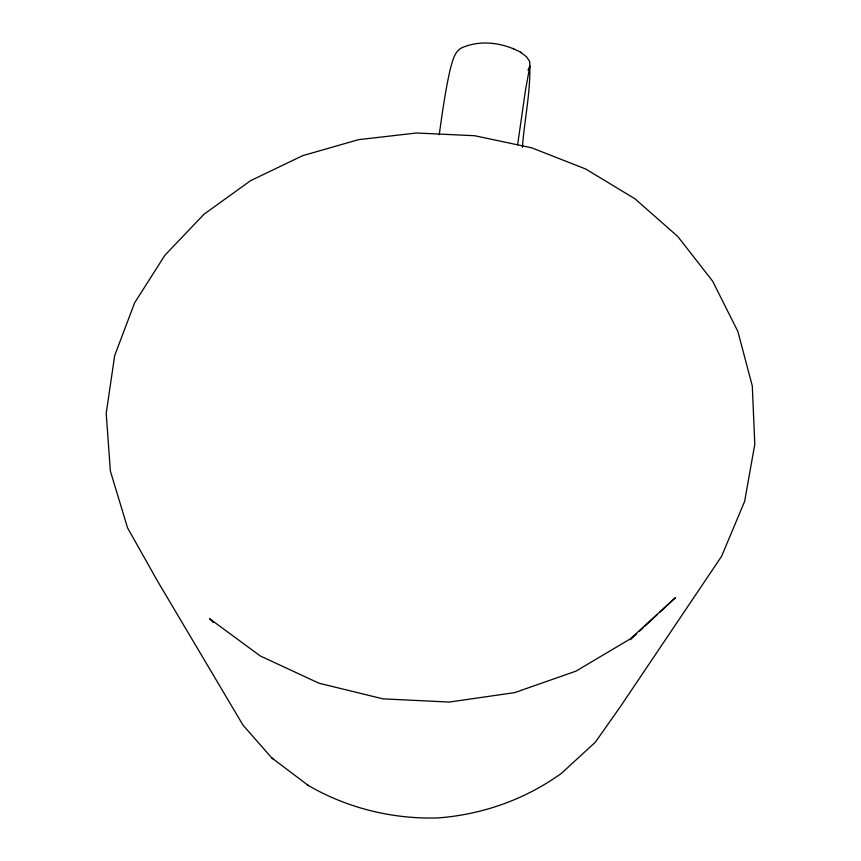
<?xml version="1.0" encoding="UTF-8"?>
<svg xmlns="http://www.w3.org/2000/svg" width="861" height="861" viewBox="0 0 861 861"><rect width="100%" height="100%" fill="white"/><g stroke="black" fill="none" stroke-linecap="round" stroke-linejoin="round"><path stroke-width="1.29" d="M522.379 147.349C524.521 118.775 531.108 90.104 529.687 61.432L526.534 56.826L520.464 52.166M517.622 144.777L525.479 90.179L529.902 65.899L528.03 70.247M439.239 134.703C442.328 112.457 445.417 90.168 450.464 68.256C452.671 61.174 454.038 52.682 460.764 48.324C479.728 39.229 503.115 42.587 521.099 52.521M630.435 639.691L636.322 634.202M639.26 631.457L643.178 627.787M645.137 625.958L656.9 614.969M659.838 612.225L675.519 597.566L630.349 638.862L575.944 671.149L514.652 692.631L449.27 702.059L382.962 698.852L318.925 683.193L260.237 655.942L209.546 618.628L213.27 622.503M308.55 785.641C347.715 808.21 392.379 819.198 437.528 817.95C482.235 814.7 525.285 799.482 561.641 773.167L595.317 742.225L620.028 707.193L721.561 556.346L744.625 501.393L754.796 444.287L752.299 385.976L737.877 331.453L712.596 281.106L677.779 236.484L634.944 198.794L585.717 169.014L531.754 147.834L474.734 135.737L416.39 133.003L358.434 139.686L302.588 155.69L250.573 180.681L204.132 214.12L164.935 255.211L134.617 302.857L114.664 355.668L106.204 413.388L110.38 471.085L127.568 527.901L157.649 581.304L243.05 725.199L271.796 757.938L308.55 785.641L307.237 784.662M513.005 48.399L513.769 48.829M271.796 757.938L273.518 759.219"/></g></svg>
